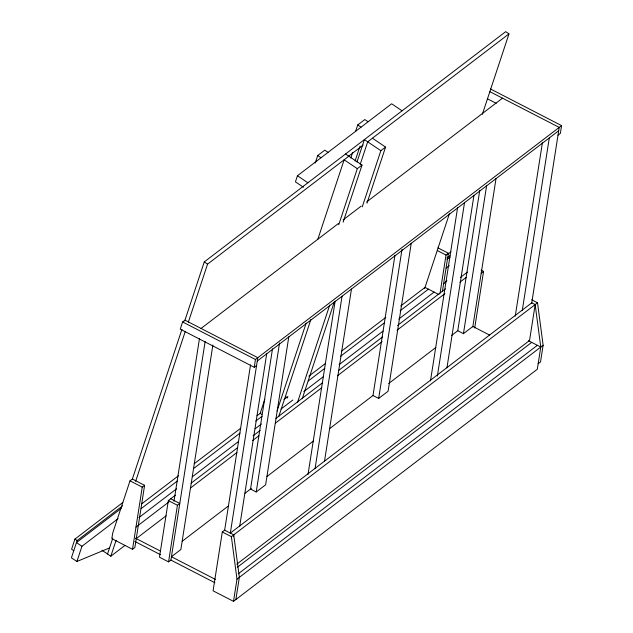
<?xml version="1.0" encoding="UTF-8"?>
<svg xmlns="http://www.w3.org/2000/svg" width="633" height="633" viewBox="0 0 633 633"><rect width="100%" height="100%" fill="white"/><g stroke="black" fill="none" stroke-linecap="round" stroke-linejoin="round"><path stroke-width="0.95" d="M132.511 549.294L142.243 487.125L144.601 485.321L132.368 479.023L130.01 480.819L112.706 533.089L111.835 538.636L132.511 549.294L134.869 547.498L144.601 485.321M175.412 495.18L168.346 500.576L159.484 557.198L168.56 561.875L170.918 560.078L205.139 341.519M173.996 501.233L199.466 338.592M168.56 561.875L177.43 505.253L179.78 503.457L170.704 498.772M212.878 345.032L180.856 549.547L171.432 556.747M235.864 599.554L239.345 577.343L233.735 534.861L224.652 530.185L222.302 531.981L213.084 590.818L233.514 601.35L537.298 369.268L540.772 347.066L535.162 304.576L531.76 302.827L230.325 533.105M224.604 530.47L250.533 364.917M230.285 533.397L257.797 357.692L184.978 320.163L182.621 321.96L180.247 329.136L254.229 367.259L255.439 359.489L561.582 125.611L490.52 88.984M233.427 536.8L233.735 534.861M239.701 526.205L266.699 353.823M272.499 348.815L250.541 489.056L256.215 491.976L265.631 484.783L288.814 336.756M233.514 601.35L236.987 579.148L231.377 536.657L222.302 531.981M256.215 491.976L279.549 342.975M308.01 474.473L335.158 301.126M315.06 468.634L342.049 296.252M324.476 461.433L351.473 289.059M329.825 428.486L372.995 395.506L394.952 255.265M372.995 395.506L378.669 398.426L402.002 249.426M411.268 243.199L388.092 391.234L378.669 398.426M440.07 293.111L446.028 255.044L448.386 253.24L437.933 247.859M442.427 291.315L448.386 253.24M430.472 380.916L457.612 207.569M437.363 376.049L464.511 202.702M446.938 367.884L473.927 195.51M451.495 335.53L457.77 330.735L479.735 190.501M457.77 330.735L463.443 333.662L486.627 185.627M472.804 326.865L496.05 178.435M474.703 327.997L483.565 271.375L481.088 270.101M515.246 316.152L542.394 142.805M522.296 310.312L549.286 137.939M531.712 303.12L559.224 127.407L489.918 91.69M561.582 125.611L560.363 133.381L558.013 135.185M535.162 304.576L529.536 340.514L236.742 564.201M531.744 299.805L537.52 302.78L543.13 345.262L540.519 361.918L538.169 363.714M122.818 502.499L74.931 539.087L71.576 549.222L73.768 550.702M122.652 505.783L77.123 540.558L71.418 557.8L76.91 561.495L109.549 547.925M76.91 561.495L81.942 546.287L118.054 518.696M107.531 554.01L112.801 538.097M132.337 479.118L181.94 329.334M184.725 320.907L204.261 261.935L505.688 31.65L508.987 33.865L482.322 114.375M101.913 550.227L110.822 556.225L116.1 540.313M135.628 481.333L185.232 331.55M188.333 322.189L207.553 264.151L348.846 156.201M402.074 110.807L391.645 103.788L297.447 175.752L295.429 181.837L303.452 187.233M315.218 163.037L317.703 155.544L324.769 150.148L328.06 152.363M264.823 399.304L260.171 413.341L261.722 414.386M317.806 239.329L344.138 159.801L357.313 168.671L362.021 165.071L345.555 153.985M355.564 131.514L357.732 124.962L364.798 119.566L368.097 121.781M350.801 158.068L352.66 152.45M355.073 161.099L360.035 146.12M356.957 162.064L364.394 139.592L380.86 150.678L385.576 147.085L372.402 138.216M277.064 410.983L306.19 323.036M338.726 224.802L357.313 168.671M360.248 164.279L367.686 141.816L508.987 33.865M278.678 416.743L310.898 319.443M343.126 222.143L362.021 165.071M297.518 402.351L329.738 305.051M362.274 206.817L380.86 150.678M302.226 398.75L334.453 301.45M366.982 203.217L385.576 147.085M424.656 288.498L449.462 213.606M443.527 284.122L446.914 280.625M348.253 156.478L363.168 145.084M201.057 328.448L338.426 223.504M343.133 219.904L361.19 206.113M366.681 201.911L502.483 98.162M257.275 361.024L558.71 130.738M254.229 367.259L256.579 365.463M447.792 254.229L450.933 251.831M446.851 258.106L449.992 255.708M121.196 508.41L76.458 542.592L81.942 546.287M446.961 259.538L450.103 257.133M446.17 268.028L449.311 265.631M141.642 503.892L178.538 475.707M194.236 463.712L240.548 428.335M257.038 415.739L260.962 412.74M308.841 376.16L325.33 363.564M341.812 350.975L385.774 317.394M400.689 306L425.02 287.406L438.962 294.59M141.119 508.647L177.232 481.064M193.714 468.467L240.034 433.091M255.732 421.095L262.007 416.292M283.988 399.502L287.912 396.503M308.326 380.916L324.808 368.319M340.507 356.324L384.468 322.743M400.167 310.748L428.422 289.162M138.944 517.572L176.623 488.787M192.329 476.791L238.641 441.407M255.123 428.818L261.405 424.015M281.028 409.029L292.802 400.032M303.793 391.637L323.416 376.643M339.114 364.648L383.076 331.067M398.774 319.072L434.096 292.082M191.111 483.185L237.422 447.8M253.121 435.805L260.187 430.408M275.885 418.421L322.205 383.036M338.687 370.44L382.649 336.859M397.564 325.465L445.442 288.885M460.357 277.491L467.423 272.095M135.984 527.091L168.956 501.906M190.588 487.94L236.908 452.555M252.607 440.56L258.881 435.765M275.371 423.168L321.683 387.792M337.381 375.796L382.126 341.614M397.041 330.22L444.92 293.641M459.835 282.239L466.117 277.444M481.215 273.171L483.565 271.375M110.822 556.225L124.954 545.432M136.253 538.612L166.083 515.824M182.249 541.231L228.56 505.846M245.042 493.249L251.325 488.454M267.023 476.459L313.335 441.082M388.694 383.511L435.797 347.525M463.443 333.662L472.867 326.462L489.594 335.086M231.377 536.657L537.52 302.78M237.328 567.271L531.696 342.382M238.293 573.791L537.37 345.309M236.987 579.148L543.13 345.262M487.513 98.851L496.217 103.329M437.324 250.557L446.028 255.044M528.452 340.712L540.772 347.066M182.621 321.96L255.439 359.489M130.01 480.819L142.243 487.125M168.346 500.576L177.43 505.253M135.454 538.2L160.054 550.876M171.472 556.763L215.402 579.409M134.932 541.531L160.41 554.658M170.95 560.094L214.88 582.74M357.732 124.962L361.032 127.178M317.703 155.544L320.994 157.759M297.447 175.752L307.875 182.771M204.261 261.935L207.553 264.151M286.045 396.915L287.596 397.959M74.931 539.087L77.123 540.558"/></g></svg>
